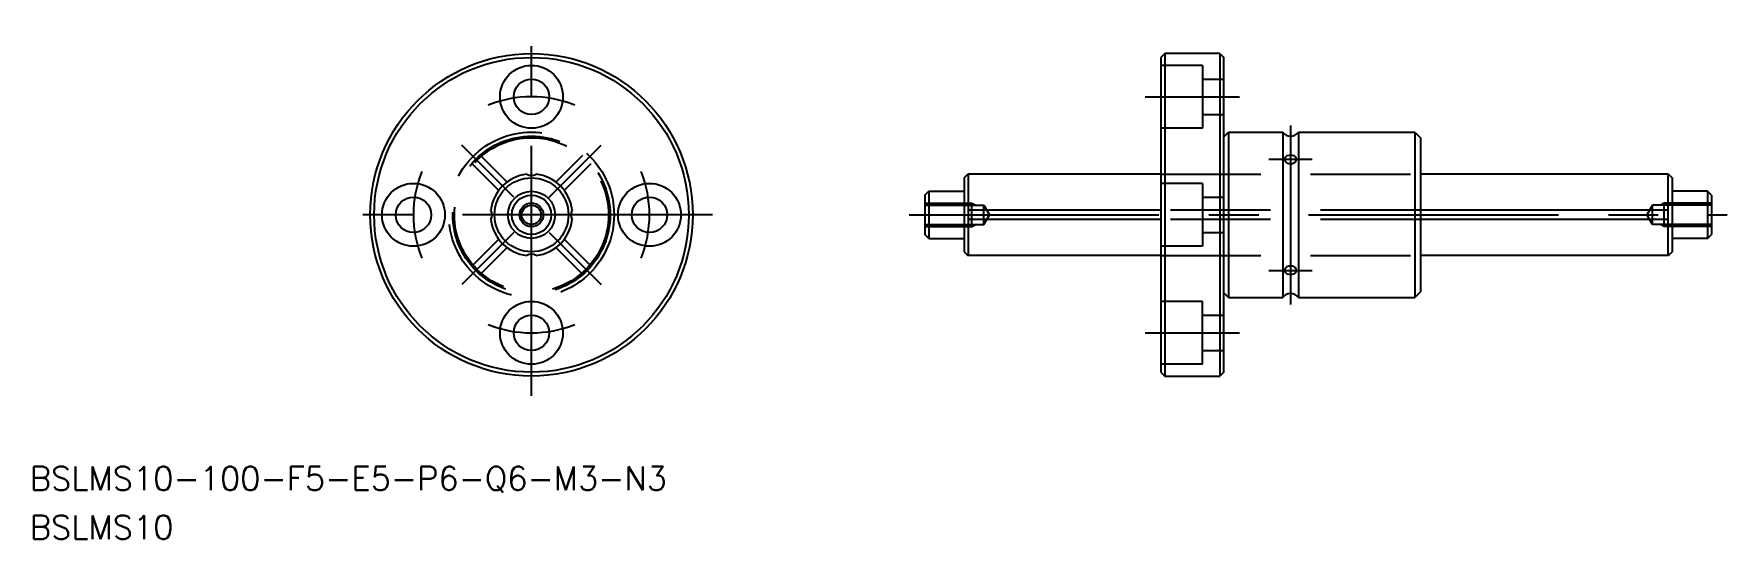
# Model space of a CAD drawing. Extents: x -63 to 152, y -41 to 23.
import ezdxf

# ---------------------------------------------------------------- set-up
doc = ezdxf.new("R2010")
doc.units = 0
doc.linetypes.add('CENTER', pattern=[50.8, 31.75, -6.35, 6.35, -6.35])
doc.linetypes.add('DASHED', pattern=[19.05, 12.7, -6.35])
doc.layers.get('0').update_dxf_attribs({"linetype": 'CONTINUOUS'})
doc.layers.add('CENTER', color=1, linetype='CENTER')
doc.styles.get("Standard").update_dxf_attribs({"font": 'txt.shx', "height": 3, "bigfont": 'bigfont.shx'})

# ---------------------------------------------------------------- blocks, each defined once
blk = doc.blocks.new('*U4')
at = {"color": 7, "linetype": 'CONTINUOUS'}
blk.add_text('BSLMS10-100-F5-E5-P6-Q6-M3-N3', height=3, dxfattribs=at).set_placement((-63.77, -35))
blk = doc.blocks.new('*U5')
at = {"color": 7, "linetype": 'CONTINUOUS'}
blk.add_text('BSLMS10', height=3, dxfattribs=at).set_placement((-63.77, -41.22))

msp = doc.modelspace()

# ---------------------------------------------------------------- linework, layer by layer
at = {"color": 7, "linetype": 'CONTINUOUS'}
for p, q in [((80.5, 20.5), (80, 20)), ((80, 20), (80, -20)), ((80.5, 20.5), (80.5, -20.5)), ((87.5, 20.5), (80.5, 20.5)), ((87.5, 20.5), (87.5, -20.5)), ((87.5, 20.5), (88, 20)), ((88, -20), (88, 20)), ((88, 9.9), (88.6, 10.5)), ((88.6, 10.5), (88.6, -10.5)), ((88.6, 10.5), (95.5, 10.5)), ((95.5, 10.5), (95.5, -10.5)), ((97.5, 10.5), (97.5, -10.5)), ((97.5, 10.5), (112.3, 10.5)), ((112.3, 10.5), (112.3, -10.5)), ((112.3, 10.5), (113, 9.8)), ((113, 9.8), (113, -9.8)), ((55, 4.7), (55.46, 5.16)), ((55, 4.7), (55, -4.7)), ((80, 5.16), (55.46, 5.16)), ((55.5, 5.16), (55.5, -5.16)), ((144.54, 5.16), (113, 5.16)), ((144.5, -5.16), (144.5, 5.16)), ((144.54, 5.16), (145, 4.7)), ((145, 4.7), (145, -4.7)), ((50, 2.5), (50.5, 3)), ((50, 2.5), (50, -2.5)), ((50.5, 3), (55, 3)), ((50.5, 3), (50.5, -3)), ((149.5, 3), (145, 3)), ((149.5, 3), (149.5, -3)), ((150, 2.5), (149.5, 3)), ((150, 2.5), (150, -2.5)), ((80, 0.6), (55.5, 0.6)), ((144.5, 0.6), (113, 0.6)), ((80, -0.6), (55.5, -0.6)), ((144.5, -0.6), (113, -0.6)), ((50.5, -3), (50, -2.5)), ((50.5, -3), (55, -3)), ((149.5, -3), (145, -3)), ((149.5, -3), (150, -2.5)), ((55, -4.7), (55.46, -5.16)), ((80, -5.16), (55.46, -5.16)), ((144.54, -5.16), (113, -5.16)), ((145, -4.7), (144.54, -5.16)), ((88.6, -10.5), (88, -9.9)), ((88.6, -10.5), (95.5, -10.5)), ((97.5, -10.5), (112.3, -10.5)), ((112.3, -10.5), (113, -9.8)), ((80, -20), (80.5, -20.5)), ((80.5, -20.5), (87.5, -20.5)), ((88, -20), (87.5, -20.5))]:
    msp.add_line(p, q, dxfattribs=at)
at = {"color": 3, "linetype": 'DASHED'}
for p, q in [((85.3, 19), (80, 19)), ((85.3, 19), (85.3, 11)), ((85.3, 17.25), (88, 17.25)), ((85.3, 11), (80, 11)), ((85.3, 12.75), (88, 12.75)), ((-4.17, 3.11), (-7.58, 6.52)), ((-3.11, 4.17), (-6.52, 7.58)), ((3.11, 4.17), (6.52, 7.58)), ((4.17, 3.11), (7.58, 6.52)), ((80, 5.16), (113, 5.16)), ((85.3, 4), (80, 4)), ((85.3, 4), (85.3, -4)), ((85.3, 2.25), (88, 2.25)), ((50, 1.5), (56, 1.5)), ((50, 1.23), (57.5, 1.23)), ((56, -1.5), (56, 1.5)), ((56, 1.5), (56.47, 1.23)), ((57.5, 1.23), (58.21, 0)), ((57.5, -1.23), (57.5, 1.23)), ((57.5, -1.23), (58.21, 0)), ((113, 0.6), (80, 0.6)), ((142.5, 1.23), (141.79, 0)), ((142.5, -1.23), (141.79, 0)), ((150, 1.23), (142.5, 1.23)), ((142.5, -1.23), (142.5, 1.23)), ((144, 1.5), (143.53, 1.23)), ((150, 1.5), (144, 1.5)), ((144, -1.5), (144, 1.5)), ((50, -1.23), (57.5, -1.23)), ((50, -1.5), (56, -1.5)), ((56, -1.5), (56.47, -1.23)), ((113, -0.6), (80, -0.6)), ((150, -1.23), (142.5, -1.23)), ((144, -1.5), (143.53, -1.23)), ((150, -1.5), (144, -1.5)), ((-4.17, -3.11), (-7.58, -6.52)), ((-3.11, -4.17), (-6.52, -7.58)), ((3.11, -4.17), (6.52, -7.58)), ((4.17, -3.11), (7.58, -6.52)), ((85.3, -4), (80, -4)), ((85.3, -2.25), (88, -2.25)), ((80, -5.16), (113, -5.16)), ((85.3, -11), (80, -11)), ((85.3, -19), (85.3, -11)), ((85.3, -12.75), (88, -12.75)), ((85.3, -19), (80, -19)), ((85.3, -17.25), (88, -17.25))]:
    msp.add_line(p, q, dxfattribs=at)
at = {"color": 7, "linetype": 'CONTINUOUS'}
for centre, radius in [((0, 0), 20.5), ((0, 0), 20), ((0, 15), 4), ((0, 15), 2.25), ((0, 0), 4.7), ((-15, 0), 4), ((-15, 0), 2.25), ((0, 0), 3), ((0, 0), 2.5), ((15, 0), 4), ((15, 0), 2.25), ((0, 0), 1.23), ((0, -15), 4), ((0, -15), 2.25)]:
    msp.add_circle(centre, radius, dxfattribs=at)
at = {"color": 3, "linetype": 'DASHED'}
for radius in [10.5, 10, 9.8]:
    msp.add_circle((0, 0), radius, dxfattribs=at)
at = {"color": 3, "linetype": 'CONTINUOUS'}
msp.add_circle((0, 0), 1.5, dxfattribs=at)
at = {"color": 7, "linetype": 'CONTINUOUS'}
for centre, radius, start, end in [((96.5, 11.25), 1.25, 216.8699, 323.1301), ((96.24, 7.05), 0.49, 114.1221, 177.0855), ((96.33, 7.12), 0.583, 184.7321, 240.9328), ((96.5, 6.33), 1.25, 68.3073, 111.6927), ((96.5, 7.72), 1.2, 247.8117, 292.1883), ((96.67, 7.12), 0.583, 299.0672, 355.2679), ((96.76, 7.05), 0.49, 2.9145, 65.8779), ((0, 0), 5.2, 96.6721, 173.3279), ((0, 6.19), 1.19, 239.4886, 300.5114), ((0, 0), 5.2, 6.6721, 83.3279), ((-6.19, 0), 1.19, 329.4886, 30.5114), ((6.19, 0), 1.19, 149.4886, 210.5114), ((0, 0), 5.2, 186.6721, 263.3279), ((0, 0), 5.2, 276.6721, 353.3279), ((0, -6.19), 1.19, 59.4886, 120.5114), ((96.33, -7.12), 0.583, 119.0672, 175.2679), ((96.24, -7.05), 0.49, 182.9145, 245.8779), ((96.5, -6.33), 1.25, 248.3073, 291.6927), ((96.5, -7.72), 1.2, 67.8117, 112.1883), ((96.67, -7.12), 0.583, 4.7321, 60.9328), ((96.76, -7.05), 0.49, 294.1221, 357.0855), ((96.5, -11.25), 1.25, 36.8699, 143.1301)]:
    msp.add_arc(centre, radius, start, end, dxfattribs=at)
at = {"layer": 'CENTER', "color": 1, "linetype": 'CENTER'}
for p, q in [((0, -23), (0, 23)), ((78, 15), (90, 15)), ((96.5, 11.34), (96.5, -11.39)), ((-2.26, 2.26), (-8.84, 8.84)), ((2.26, 2.26), (8.84, 8.84)), ((93.75, 7.07), (99.25, 7.07)), ((23, 0), (-23, 0)), ((48, 0), (152, 0)), ((-2.26, -2.26), (-8.84, -8.84)), ((2.26, -2.26), (8.84, -8.84)), ((93.75, -7.07), (99.25, -7.07)), ((78, -15), (90, -15))]:
    msp.add_line(p, q, dxfattribs=at)
for start, end in [(68.4765, 111.5235), (158.4765, 201.5235), (338.4765, 21.5235), (248.4765, 291.5235)]:
    msp.add_arc((0, 0), 15, start, end, dxfattribs=at)

# ---------------------------------------------------------------- block references
at = {"color": 7, "linetype": 'CONTINUOUS'}
for name in ['*U4', '*U5']:
    msp.add_blockref(name, (0, 0), dxfattribs=at)

doc.saveas('drawing.dxf')
